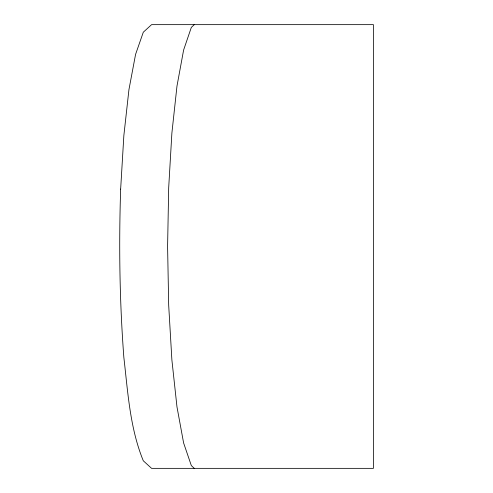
<?xml version="1.0" encoding="UTF-8"?>
<svg xmlns="http://www.w3.org/2000/svg" width="493" height="493" viewBox="0 0 493 493"><rect width="100%" height="100%" fill="white"/><g stroke="black" fill="none" stroke-linecap="round" stroke-linejoin="round"><path stroke-width="0.74" d="M194.279 24.65L191.327 27.405L183.606 50.064L176.975 86.109L171.884 133.085L168.686 187.79L167.595 246.5L168.686 305.21L171.884 359.915L176.975 406.891L183.606 442.936L191.327 465.595L194.279 468.35M120.656 189.084C118.825 245.212 119.596 301.414 123.854 357.425C127.884 392.206 129.887 428.016 143.297 460.789L151.585 468.35L373.435 468.35L373.435 24.65L151.585 24.65L143.297 32.211L135.575 54.372L128.944 89.627L123.854 135.575L120.656 189.084"/></g></svg>
